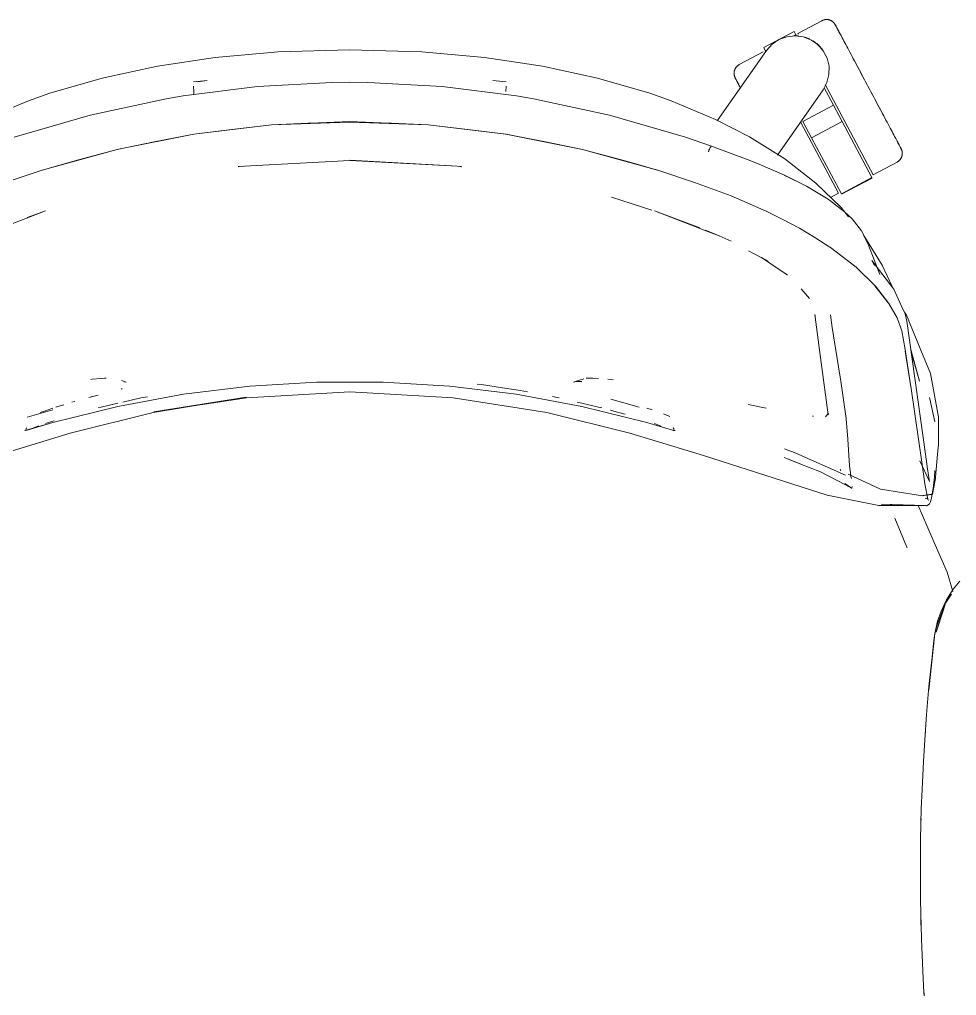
# Model space of a CAD drawing. Header units: millimetres. Extents: x 155927 to 317870, y -36033 to 97293.
# Drawn here: x 227549.6 to 227930, y 11786.9 to 12182.9 of the extents above; entities that cross this region are included whole.
import ezdxf

# ---------------------------------------------------------------- set-up
doc = ezdxf.new("R2010")
doc.units = ezdxf.units.MM
doc.header["$MEASUREMENT"] = 0
doc.layers.add('G-IMPT', color=8, linetype='CONTINUOUS', lineweight=9)
doc.layers.add('I-FURN', color=8, linetype='CONTINUOUS', lineweight=9)

msp = doc.modelspace()

# ---------------------------------------------------------------- linework, layer by layer
at = {"layer": 'G-IMPT'}
for p, q in [((227683.74, 12170.61), (227654.59, 12169.76)), ((227712.88, 12169.76), (227683.74, 12170.61)), ((227629.02, 12167.5), (227605.6, 12164)), ((227654.59, 12169.76), (227629.02, 12167.5)), ((227738.45, 12167.5), (227712.88, 12169.76)), ((227761.87, 12164), (227738.45, 12167.5)), ((227583.24, 12159.19), (227605.6, 12164)), ((227784.23, 12159.19), (227761.87, 12164)), ((227562, 12153.02), (227583.24, 12159.19)), ((227805.47, 12153.02), (227784.23, 12159.19)), ((227646.22, 12155.76), (227616.05, 12151.94)), ((227620.29, 12155.83), (227620.36, 12153.74)), ((227620.29, 12155.83), (227620.29, 12155.72)), ((227620.32, 12157.59), (227625.74, 12158.24)), ((227621.97, 12157.67), (227625.74, 12158.24)), ((227676.42, 12157.37), (227646.22, 12155.76)), ((227676.42, 12157.37), (227683.74, 12157.47)), ((227691.05, 12157.37), (227683.74, 12157.47)), ((227691.05, 12157.37), (227721.25, 12155.76)), ((227721.25, 12155.76), (227751.42, 12151.94)), ((227747.15, 12157.59), (227741.74, 12158.24)), ((227747.11, 12153.74), (227747.18, 12155.83)), ((227747.18, 12155.83), (227747.18, 12155.72)), ((227553.26, 12149.94), (227562, 12153.02)), ((227609.13, 12150.76), (227578.34, 12144.09)), ((227616.05, 12151.94), (227609.13, 12150.76)), ((227620.41, 12152.5), (227620.36, 12153.74)), ((227751.42, 12151.94), (227758.34, 12150.76)), ((227789.13, 12144.09), (227758.34, 12150.76)), ((227805.47, 12153.02), (227814.21, 12149.94)), ((227553.26, 12149.94), (227535.29, 12142.42)), ((227814.21, 12149.94), (227832.18, 12142.42)), ((227547.51, 12135.15), (227578.34, 12144.09)), ((227789.13, 12144.09), (227819.96, 12135.15)), ((227651.92, 12140.23), (227620.33, 12136.41)), ((227651.96, 12140.2), (227620.41, 12136.41)), ((227635.88, 12138.35), (227651.96, 12140.2)), ((227683.74, 12141.57), (227651.92, 12140.23)), ((227651.96, 12140.2), (227683.74, 12141.34)), ((227651.96, 12140.2), (227666.85, 12140.87)), ((227666.85, 12140.87), (227683.74, 12141.34)), ((227715.55, 12140.23), (227683.74, 12141.57)), ((227700.62, 12140.87), (227683.74, 12141.34)), ((227715.51, 12140.2), (227683.74, 12141.34)), ((227700.62, 12140.87), (227715.51, 12140.2)), ((227715.51, 12140.2), (227747.07, 12136.41)), ((227715.51, 12140.2), (227731.59, 12138.35)), ((227715.55, 12140.23), (227747.14, 12136.41)), ((227845.96, 12135.33), (227832.18, 12142.42)), ((227620.41, 12136.41), (227589.16, 12130.19)), ((227589.16, 12130.19), (227620.33, 12136.41)), ((227620.41, 12136.41), (227604.3, 12133.31)), ((227635.88, 12138.35), (227620.41, 12136.41)), ((227747.07, 12136.41), (227731.59, 12138.35)), ((227778.19, 12130.24), (227747.07, 12136.41)), ((227747.07, 12136.41), (227763.17, 12133.31)), ((227778.19, 12130.24), (227747.14, 12136.41)), ((227819.96, 12135.15), (227823.56, 12133.96)), ((227860.25, 12126.36), (227845.96, 12135.33)), ((227589.28, 12130.24), (227604.3, 12133.31)), ((227778.19, 12130.24), (227763.17, 12133.31)), ((227830.5, 12131.55), (227823.56, 12133.96)), ((227829.71, 12130.32), (227830.1, 12131.15)), ((227829.71, 12130.32), (227829.99, 12130.96)), ((227829.99, 12130.96), (227830.1, 12131.15)), ((227830.36, 12131.55), (227830.1, 12131.15)), ((227830.1, 12131.15), (227830.32, 12131.54)), ((227830.36, 12131.55), (227830.32, 12131.54)), ((227830.5, 12131.59), (227830.36, 12131.55)), ((227830.36, 12131.55), (227830.5, 12131.55)), ((227845.46, 12126.01), (227830.5, 12131.59)), ((227589.28, 12130.24), (227558.78, 12121.85)), ((227589.28, 12130.24), (227558.87, 12121.81)), ((227572.03, 12125.58), (227589.28, 12130.24)), ((227795.44, 12125.58), (227778.19, 12130.24)), ((227778.19, 12130.24), (227808.69, 12121.85)), ((227778.19, 12130.24), (227808.6, 12121.81)), ((227829.71, 12130.32), (227829.29, 12129.26)), ((227829.29, 12129.26), (227829.51, 12129.86)), ((227829.71, 12130.32), (227829.51, 12129.86)), ((227572.03, 12125.58), (227558.87, 12121.81)), ((227683.74, 12125.74), (227638.4, 12123.24)), ((227638.4, 12123.24), (227640.01, 12123.47)), ((227638.46, 12123.19), (227638.7, 12123.24)), ((227640.01, 12123.47), (227638.7, 12123.24)), ((227683.74, 12125.8), (227727.46, 12123.47)), ((227683.74, 12125.74), (227727.46, 12123.47)), ((227727.46, 12123.47), (227729.24, 12123.21)), ((227727.46, 12123.47), (227728.77, 12123.24)), ((227729.01, 12123.19), (227728.77, 12123.24)), ((227795.44, 12125.58), (227808.6, 12121.81)), ((227849.14, 12124.53), (227845.46, 12126.01)), ((227860.1, 12119.76), (227849.14, 12124.53)), ((227860.25, 12126.36), (227872.85, 12116.55)), ((227543.86, 12116.84), (227558.78, 12121.85)), ((227808.69, 12121.85), (227823.61, 12116.84)), ((227860.54, 12119.54), (227860.1, 12119.76)), ((227860.1, 12119.76), (227869.15, 12115.24)), ((227860.1, 12119.76), (227868.55, 12115.54)), ((227860.54, 12119.54), (227869.15, 12115.24)), ((227838.49, 12111.39), (227823.61, 12116.84)), ((227869.15, 12115.24), (227868.55, 12115.54)), ((227869.15, 12115.24), (227877.15, 12110.5)), ((227883.15, 12106.59), (227872.85, 12116.55)), ((227838.49, 12111.39), (227852.71, 12105.21)), ((227789.88, 12110.79), (227793.31, 12109.71)), ((227789.88, 12110.79), (227806.37, 12105.53)), ((227878.44, 12109.64), (227877.15, 12110.5)), ((227884.57, 12104.92), (227878.44, 12109.64)), ((227560.12, 12105.25), (227542.67, 12098.54)), ((227560.12, 12105.25), (227552.69, 12102.53)), ((227807.35, 12105.25), (227825.76, 12098.44)), ((227807.35, 12105.25), (227824.8, 12098.54)), ((227859.44, 12101.82), (227852.71, 12105.21)), ((227886.15, 12102.92), (227883.15, 12106.59)), ((227884.57, 12104.92), (227887.59, 12102.03)), ((227859.44, 12101.82), (227866.23, 12098.25)), ((227891.45, 12097.17), (227887.59, 12102.03)), ((227824.8, 12098.54), (227826.53, 12097.88)), ((227833.61, 12095.15), (227826.53, 12097.88)), ((227833.61, 12095.15), (227828.16, 12097.46)), ((227838.46, 12092.96), (227833.61, 12095.15)), ((227872.46, 12094.48), (227866.23, 12098.25)), ((227892.07, 12096.03), (227891.45, 12097.17)), ((227892.07, 12096.03), (227893.24, 12093.59)), ((227892.76, 12094.67), (227892.26, 12095.44)), ((227872.46, 12094.48), (227878.56, 12090.6)), ((227892.76, 12094.67), (227899.88, 12083.22)), ((227893.24, 12093.59), (227894.32, 12091.36)), ((227898.83, 12079.46), (227894.32, 12091.36)), ((227845.5, 12089.09), (227853.6, 12084.9)), ((227878.81, 12090.43), (227878.56, 12090.6)), ((227889.25, 12082.41), (227878.81, 12090.43)), ((227850.83, 12086.4), (227854.59, 12083.84)), ((227850.83, 12086.4), (227853.6, 12084.9)), ((227854.59, 12083.84), (227855.16, 12083.45)), ((227855.16, 12083.45), (227860.3, 12079.96)), ((227895.59, 12085.11), (227904.51, 12073.46)), ((227895.59, 12085.11), (227896.71, 12083.16)), ((227899.88, 12083.22), (227903.86, 12074.6)), ((227860.3, 12079.96), (227861.4, 12079.21)), ((227897.15, 12074.68), (227889.25, 12082.41)), ((227866.93, 12073.68), (227870.27, 12069.78)), ((227902.24, 12067.94), (227896.85, 12074.88)), ((227896.85, 12074.88), (227899.65, 12071.31)), ((227897.15, 12074.68), (227902.57, 12067.71)), ((227902.24, 12067.94), (227899.65, 12071.31)), ((227904.51, 12073.46), (227907.57, 12066.89)), ((227902.57, 12067.71), (227905.86, 12061.88)), ((227907.57, 12066.89), (227909.14, 12063.52)), ((227908.86, 12064.13), (227909.63, 12062.96)), ((227909.79, 12060.53), (227909.14, 12063.52)), ((227874.21, 12049.83), (227872.43, 12063.18)), ((227872.43, 12063.18), (227872.57, 12062.71)), ((227879.56, 12058.02), (227878.82, 12063.09)), ((227906.07, 12061.45), (227905.86, 12061.88)), ((227906.07, 12061.45), (227907.82, 12056.66)), ((227909.63, 12062.96), (227916.42, 12046.51)), ((227916.46, 12013.31), (227909.79, 12060.53)), ((227879.56, 12058.02), (227880.62, 12051.18)), ((227907.82, 12056.66), (227909.12, 12048.99)), ((227874.21, 12049.83), (227877.95, 12022.5)), ((227880.62, 12051.18), (227880.89, 12049.52)), ((227882.75, 12037.75), (227880.89, 12049.52)), ((227911.42, 12033.83), (227909.12, 12048.99)), ((227911.42, 12033.83), (227909.19, 12048.41)), ((227911.52, 12033.22), (227909.19, 12048.41)), ((227914.91, 12036.11), (227911.41, 12049.06)), ((227914.91, 12036.11), (227911.56, 12048)), ((227916.42, 12046.51), (227917.81, 12043.15)), ((227919.41, 12039.29), (227917.81, 12043.15)), ((227579.05, 12036.96), (227578.57, 12036.92)), ((227582.76, 12037.23), (227579.05, 12036.96)), ((227582.76, 12037.23), (227584.13, 12037.33)), ((227584.83, 12037.34), (227584.13, 12037.33)), ((227592.92, 12035.8), (227590.97, 12036.48)), ((227592.92, 12035.8), (227592.07, 12035.97)), ((227670.18, 12035.79), (227643.1, 12034.14)), ((227697.3, 12035.79), (227670.18, 12035.79)), ((227697.3, 12035.79), (227724.37, 12034.14)), ((227774.55, 12035.8), (227776.5, 12036.48)), ((227775.6, 12036.02), (227774.55, 12035.8)), ((227775.6, 12036.02), (227777.9, 12036.05)), ((227776.5, 12036.48), (227778.65, 12037.09)), ((227777.76, 12036.06), (227777.9, 12036.05)), ((227779.6, 12037.34), (227784.66, 12037.25)), ((227779.6, 12037.34), (227782.39, 12037.33)), ((227784.66, 12037.25), (227782.39, 12037.33)), ((227788.45, 12036.94), (227790.55, 12036.72)), ((227883, 12036.2), (227882.75, 12037.75)), ((227885.21, 12020.98), (227883, 12036.2)), ((227922.65, 12021.59), (227919.41, 12039.29)), ((227591.32, 12033.13), (227590.91, 12033)), ((227616.19, 12030.84), (227643.1, 12034.14)), ((227641.75, 12029.44), (227683.74, 12031.8)), ((227725.72, 12029.44), (227683.74, 12031.8)), ((227751.29, 12030.84), (227724.37, 12034.14)), ((227737.13, 12034.76), (227735.47, 12034.94)), ((227745.66, 12033.47), (227737.13, 12034.76)), ((227745.66, 12033.47), (227751.28, 12032.61)), ((227751.28, 12032.61), (227752.91, 12032.37)), ((227755.81, 12031.81), (227752.91, 12032.37)), ((227911.52, 12033.22), (227916.07, 12002.35)), ((227570.91, 12027.62), (227572.03, 12027.96)), ((227577.7, 12029.54), (227581.56, 12030.53)), ((227577.7, 12029.54), (227579.23, 12029.93)), ((227589.52, 12025.91), (227616.19, 12030.84)), ((227598.93, 12029.39), (227591.51, 12027.69)), ((227601.56, 12029.86), (227598.93, 12029.39)), ((227603.83, 12023.45), (227641.57, 12029.71)), ((227641.57, 12029.71), (227604.21, 12023.71)), ((227641.75, 12029.44), (227604.21, 12023.71)), ((227763.64, 12023.45), (227725.72, 12029.44)), ((227777.95, 12025.91), (227751.29, 12030.84)), ((227765.92, 12029.89), (227768.73, 12029.35)), ((227801.17, 12025.65), (227789.66, 12028.87)), ((227919.19, 12029.04), (227919.04, 12029.61)), ((227921.24, 12019.73), (227919.19, 12029.04)), ((227563.21, 12024.56), (227552.78, 12021.52)), ((227558.02, 12023.43), (227560.18, 12024.2)), ((227560.9, 12024.45), (227560.18, 12024.2)), ((227560.9, 12024.45), (227563.21, 12025.22)), ((227589.52, 12025.91), (227563.2, 12019.36)), ((227564.34, 12025.6), (227565.12, 12025.85)), ((227565.12, 12025.85), (227567.62, 12026.63)), ((227582.78, 12025.68), (227581.5, 12025.34)), ((227589.53, 12027.23), (227582.78, 12025.68)), ((227775.96, 12027.69), (227777.94, 12027.23)), ((227784.69, 12025.68), (227777.94, 12027.23)), ((227777.95, 12025.91), (227804.27, 12019.36)), ((227784.69, 12025.68), (227785.99, 12025.34)), ((227789.71, 12024.38), (227789.53, 12024.43)), ((227790.85, 12024.06), (227789.71, 12024.38)), ((227790.85, 12024.06), (227794.84, 12022.95)), ((227804.26, 12025.2), (227806.48, 12024.48)), ((227845.41, 12026.67), (227852.66, 12025.26)), ((227563.2, 12019.99), (227560.98, 12019.26)), ((227563.2, 12019.99), (227563.66, 12020.14)), ((227570.15, 12015.14), (227603.83, 12023.45)), ((227763.64, 12023.45), (227797.32, 12015.14)), ((227794.84, 12022.95), (227795.53, 12022.74)), ((227812.02, 12022.49), (227811.01, 12022.86)), ((227812.02, 12022.49), (227813.68, 12021.88)), ((227871.88, 12021.99), (227871.53, 12022.04)), ((227876.83, 12021.64), (227878.07, 12023.2)), ((227877.95, 12022.5), (227877.99, 12022.76)), ((227878.03, 12022.99), (227877.99, 12022.76)), ((227885.21, 12020.98), (227885.22, 12020.9)), ((227885.22, 12020.9), (227885.84, 12012.66)), ((227922.65, 12021.59), (227922.67, 12014.63)), ((227551.98, 12016.1), (227551.74, 12016.23)), ((227563.2, 12019.36), (227551.98, 12016.1)), ((227552.52, 12017.19), (227552.13, 12016.57)), ((227552.52, 12017.19), (227552.37, 12016.97)), ((227563.2, 12019.36), (227552.38, 12016.25)), ((227552.67, 12016.3), (227552.38, 12016.25)), ((227563.2, 12019.36), (227552.67, 12016.3)), ((227556.45, 12017.64), (227555.38, 12017.24)), ((227557.42, 12017.99), (227556.45, 12017.64)), ((227560.17, 12018.97), (227560.98, 12019.26)), ((227804.27, 12019.36), (227814.7, 12016.29)), ((227809.47, 12018.2), (227807.37, 12018.95)), ((227809.47, 12018.2), (227810.13, 12017.96)), ((227814.97, 12016.22), (227814.7, 12016.29)), ((227814.95, 12017.19), (227815.1, 12016.97)), ((227814.95, 12017.19), (227815.34, 12016.57)), ((227815.27, 12016.15), (227814.97, 12016.22)), ((227815.49, 12016.1), (227815.27, 12016.15)), ((227815.73, 12016.18), (227815.49, 12016.1)), ((227570.15, 12015.14), (227540.18, 12005.95)), ((227827.3, 12005.95), (227797.32, 12015.14)), ((227886.47, 12003.81), (227885.84, 12012.66)), ((227916.46, 12013.31), (227917.9, 12002.65)), ((227922.67, 12010.46), (227922.67, 12014.63)), ((227860.13, 12008.68), (227864.71, 12006.94)), ((227922.33, 12006.5), (227922.67, 12010.46)), ((227827.3, 12005.95), (227877.54, 11989.96)), ((227861.45, 12004.66), (227860.04, 12005.22)), ((227866.35, 12002.64), (227861.45, 12004.66)), ((227861.45, 12004.66), (227866.56, 12002.64)), ((227866.56, 12002.64), (227862.03, 12004.43)), ((227864.71, 12006.94), (227884.87, 11998.02)), ((227922.33, 12006.5), (227921.53, 11997.18)), ((227874.82, 11999.39), (227866.35, 12002.64)), ((227882.7, 12000.39), (227882.97, 11999.96)), ((227886.47, 12003.81), (227886.72, 12000.41)), ((227886.77, 12000.04), (227886.72, 12000.41)), ((227886.77, 12000.04), (227887.05, 11997.57)), ((227915.09, 12003.9), (227919.09, 11995.47)), ((227916.07, 12002.35), (227917.18, 11994.5)), ((227918.12, 12001.35), (227917.9, 12002.65)), ((227918.95, 11996.33), (227918.12, 12001.35)), ((227874.82, 11999.39), (227884.93, 11994.11)), ((227899.19, 11992.4), (227886.01, 11998.39)), ((227887.05, 11997.57), (227887.07, 11997.51)), ((227887.35, 11996.74), (227887.07, 11997.51)), ((227919.09, 11995.47), (227918.95, 11996.33)), ((227921.01, 11997.34), (227920.49, 11992.66)), ((227920.67, 11992.46), (227921.49, 11996.71)), ((227921.01, 11997.34), (227921.22, 11999.93)), ((227921.53, 11997.18), (227921.49, 11996.71)), ((227887.38, 11992.76), (227884.68, 11994.6)), ((227887.38, 11992.76), (227884.93, 11994.11)), ((227887.38, 11992.76), (227887.22, 11992.73)), ((227887.51, 11992.79), (227887.38, 11992.76)), ((227887.66, 11993.47), (227887.51, 11992.79)), ((227899.19, 11992.4), (227916.24, 11989.68)), ((227918.29, 11988.23), (227917.18, 11994.5)), ((227920.67, 11992.46), (227920.23, 11990.13)), ((227920.42, 11992.04), (227920.49, 11992.66)), ((227877.54, 11989.96), (227898.49, 11985.77)), ((227919.82, 11990.37), (227916.24, 11989.68)), ((227919.82, 11990.37), (227916.28, 11989.74)), ((227916.28, 11989.74), (227920.23, 11990.13)), ((227917.75, 11988.58), (227917.25, 11988.65)), ((227917.75, 11988.58), (227918.29, 11988.25)), ((227918.12, 11988.85), (227918.68, 11987.75)), ((227918.12, 11988.85), (227918.29, 11988.23)), ((227918.29, 11988.25), (227918.68, 11987.75)), ((227919.88, 11988.76), (227919.33, 11986.9)), ((227920.42, 11992.04), (227919.88, 11988.76)), ((227898.49, 11985.77), (227917.36, 11985.72)), ((227899.38, 11986.21), (227917.82, 11985.62)), ((227899.38, 11986.21), (227917.36, 11985.72)), ((227917.96, 11977.56), (227914.39, 11985.73)), ((227917.94, 11985.6), (227917.08, 11985.79)), ((227917.08, 11985.79), (227917.19, 11985.76)), ((227917.36, 11985.72), (227917.19, 11985.76)), ((227917.82, 11985.62), (227917.36, 11985.72)), ((227917.94, 11985.6), (227918.51, 11985.99)), ((227919.01, 11986.36), (227918.51, 11985.99)), ((227919.01, 11986.36), (227919.33, 11986.9)), ((227904.92, 11980.62), (227909.85, 11968.77)), ((227921.38, 11969.73), (227917.96, 11977.56)), ((227909.95, 11968.5), (227909.85, 11968.77)), ((227926.23, 11958.61), (227921.38, 11969.73)), ((227926.23, 11958.61), (227928.49, 11950.78)), ((227931.3, 11955.08), (227928.68, 11951.77)), ((227925.55, 11946.12), (227927.98, 11949.7)), ((227925.95, 11947.44), (227928.68, 11951.77)), ((227925.55, 11946.12), (227921.74, 11934.27)), ((227921.95, 11936.9), (227925.15, 11945.08)), ((227925.95, 11947.44), (227923.76, 11942.86)), ((227925.55, 11946.12), (227924.65, 11943.41)), ((227924.65, 11943.41), (227921.74, 11934.27)), ((227923.76, 11942.86), (227922.31, 11938.73)), ((227921.15, 11933.77), (227922.31, 11938.73)), ((227921.37, 11933.85), (227921.95, 11936.9)), ((227921.15, 11933.77), (227918.7, 11910.82)), ((227921.15, 11933.77), (227918.8, 11912.33)), ((227921.15, 11933.77), (227920.82, 11930.95)), ((227918.7, 11910.82), (227920.82, 11930.95)), ((227918.8, 11912.33), (227917.82, 11900.94)), ((227917.09, 11890.65), (227917.82, 11900.94)), ((227917.22, 11892.69), (227917.36, 11894.11)), ((227917.09, 11890.65), (227916.53, 11881.78)), ((227917.22, 11892.69), (227917.13, 11890.79)), ((227915.99, 11870.47), (227916.53, 11881.78)), ((227915.99, 11870.47), (227915.69, 11862.59)), ((227915.4, 11850.29), (227915.69, 11862.59)), ((227915.61, 11858.72), (227915.53, 11857.06)), ((227915.53, 11857.06), (227915.53, 11854.98)), ((227915.4, 11850.29), (227915.33, 11844.81)), ((227915.32, 11830.1), (227915.33, 11844.81)), ((227915.37, 11825.59), (227915.32, 11830.1)), ((227915.37, 11825.59), (227915.75, 11809.92)), ((227915.55, 11818.86), (227915.55, 11816.65)), ((227915.66, 11813.96), (227915.55, 11816.65)), ((227915.75, 11809.92), (227915.87, 11806.37)), ((227916.49, 11793.81), (227915.87, 11806.37)), ((227916.49, 11793.81), (227916.77, 11788.15)), ((227917.05, 11786.89), (227916.77, 11788.38)), ((227916.77, 11788.15), (227916.93, 11786.89))]:
    msp.add_line(p, q, dxfattribs=at)
at = {"layer": 'I-FURN'}
for p, q in [((227875.33, 12182.46), (227865.64, 12177.31)), ((227875.33, 12182.46), (227875.47, 12182.53)), ((227875.47, 12182.53), (227875.62, 12182.6)), ((227875.62, 12182.6), (227875.77, 12182.66)), ((227875.77, 12182.66), (227875.92, 12182.72)), ((227875.92, 12182.72), (227876.07, 12182.77)), ((227876.07, 12182.77), (227876.23, 12182.81)), ((227876.23, 12182.81), (227876.38, 12182.84)), ((227876.38, 12182.84), (227876.54, 12182.87)), ((227876.54, 12182.87), (227876.7, 12182.9)), ((227876.7, 12182.9), (227876.86, 12182.92)), ((227876.86, 12182.92), (227877.02, 12182.93)), ((227877.02, 12182.93), (227877.18, 12182.93)), ((227877.18, 12182.93), (227877.35, 12182.93)), ((227877.35, 12182.93), (227877.51, 12182.92)), ((227877.51, 12182.92), (227877.67, 12182.91)), ((227877.67, 12182.91), (227877.83, 12182.89)), ((227877.83, 12182.89), (227877.99, 12182.86)), ((227877.99, 12182.86), (227878.14, 12182.82)), ((227878.14, 12182.82), (227878.3, 12182.78)), ((227878.3, 12182.78), (227878.45, 12182.74)), ((227878.45, 12182.74), (227878.61, 12182.69)), ((227878.61, 12182.69), (227878.76, 12182.63)), ((227878.76, 12182.63), (227878.9, 12182.56)), ((227878.9, 12182.56), (227879.05, 12182.49)), ((227879.05, 12182.49), (227879.19, 12182.42)), ((227879.19, 12182.42), (227879.33, 12182.33)), ((227879.33, 12182.33), (227879.47, 12182.25)), ((227879.47, 12182.25), (227879.6, 12182.16)), ((227879.6, 12182.16), (227879.73, 12182.06)), ((227879.73, 12182.06), (227879.85, 12181.95)), ((227879.85, 12181.95), (227879.97, 12181.85)), ((227879.97, 12181.85), (227880.09, 12181.73)), ((227880.09, 12181.73), (227880.2, 12181.62)), ((227880.2, 12181.62), (227880.3, 12181.5)), ((227880.3, 12181.5), (227880.4, 12181.37)), ((227880.4, 12181.37), (227880.5, 12181.24)), ((227880.5, 12181.24), (227880.59, 12181.11)), ((227880.59, 12181.11), (227880.68, 12180.97)), ((227880.68, 12180.97), (227880.76, 12180.83)), ((227880.76, 12180.83), (227880.78, 12180.79)), ((227880.78, 12180.79), (227880.79, 12180.77)), ((227880.8, 12180.75), (227880.78, 12180.79)), ((227880.78, 12180.79), (227880.78, 12180.79)), ((227880.79, 12180.77), (227880.82, 12180.71)), ((227880.85, 12180.66), (227880.8, 12180.75)), ((227880.82, 12180.71), (227880.87, 12180.61)), ((227880.91, 12180.54), (227880.85, 12180.66)), ((227880.87, 12180.61), (227880.95, 12180.47)), ((227881, 12180.38), (227880.91, 12180.54)), ((227880.95, 12180.47), (227881.04, 12180.29)), ((227881.1, 12180.18), (227881, 12180.38)), ((227881.04, 12180.29), (227881.16, 12180.07)), ((227881.23, 12179.94), (227881.1, 12180.18)), ((227881.16, 12180.07), (227881.3, 12179.81)), ((227881.38, 12179.66), (227881.23, 12179.94)), ((227881.3, 12179.81), (227881.46, 12179.52)), ((227881.55, 12179.34), (227881.38, 12179.66)), ((227881.46, 12179.52), (227881.63, 12179.18)), ((227881.74, 12178.99), (227881.55, 12179.34)), ((227881.63, 12179.18), (227881.83, 12178.81)), ((227881.95, 12178.59), (227881.74, 12178.99)), ((227881.83, 12178.81), (227882.05, 12178.4)), ((227882.18, 12178.16), (227881.95, 12178.59)), ((227882.05, 12178.4), (227882.29, 12177.95)), ((227864.08, 12178.12), (227851.72, 12171.55)), ((227855.13, 12172.9), (227857.92, 12174.8)), ((227857.92, 12174.8), (227861.08, 12175.97)), ((227861.08, 12175.97), (227864.43, 12176.36)), ((227864.06, 12176.33), (227864.82, 12176.73)), ((227864.08, 12178.12), (227864.82, 12176.73)), ((227864.43, 12176.36), (227867.78, 12175.93)), ((227864.82, 12176.73), (227864.77, 12176.81)), ((227865.84, 12176.93), (227865.64, 12177.31)), ((227867.78, 12175.93), (227870.92, 12174.71)), ((227870.92, 12174.71), (227873.69, 12172.78)), ((227882.42, 12177.7), (227882.18, 12178.16)), ((227882.29, 12177.95), (227882.54, 12177.47)), ((227882.69, 12177.2), (227882.42, 12177.7)), ((227882.54, 12177.47), (227882.82, 12176.95)), ((227882.97, 12176.66), (227882.69, 12177.2)), ((227882.82, 12176.95), (227883.11, 12176.4)), ((227883.28, 12176.09), (227882.97, 12176.66)), ((227883.11, 12176.4), (227883.42, 12175.82)), ((227883.6, 12175.49), (227883.28, 12176.09)), ((227883.93, 12174.86), (227883.6, 12175.49)), ((227884.29, 12174.19), (227883.93, 12174.86)), ((227832.86, 12141.8), (227852.88, 12170.39)), ((227852.46, 12170.15), (227851.72, 12171.55)), ((227852.88, 12170.39), (227855.13, 12172.9)), ((227874.55, 12171.94), (227871.77, 12174.23)), ((227873.69, 12172.78), (227875.91, 12170.24)), ((227875.7, 12170.52), (227874.55, 12171.94)), ((227884.66, 12173.5), (227884.29, 12174.19)), ((227885.04, 12172.78), (227884.66, 12173.5)), ((227885.44, 12172.03), (227885.04, 12172.78)), ((227885.85, 12171.25), (227885.44, 12172.03)), ((227886.28, 12170.45), (227885.85, 12171.25)), ((227886.72, 12169.63), (227886.28, 12170.45)), ((227851.51, 12169.8), (227841.83, 12164.65)), ((227852.41, 12170.24), (227852.46, 12170.15)), ((227875.91, 12170.24), (227877.46, 12167.24)), ((227877.46, 12167.24), (227878.24, 12163.96)), ((227887.17, 12168.78), (227886.72, 12169.63)), ((227887.63, 12167.91), (227887.17, 12168.78)), ((227888.1, 12167.02), (227887.63, 12167.91)), ((227888.58, 12166.12), (227888.1, 12167.02)), ((227888.32, 12166.61), (227888.81, 12165.69)), ((227839.88, 12162.32), (227839.94, 12162.48)), ((227839.94, 12162.48), (227839.99, 12162.63)), ((227839.99, 12162.63), (227840.06, 12162.78)), ((227840.06, 12162.78), (227840.13, 12162.92)), ((227840.13, 12162.92), (227840.21, 12163.06)), ((227840.21, 12163.06), (227840.29, 12163.2)), ((227840.29, 12163.2), (227840.37, 12163.34)), ((227840.37, 12163.34), (227840.47, 12163.47)), ((227840.47, 12163.47), (227840.56, 12163.6)), ((227840.56, 12163.6), (227840.67, 12163.72)), ((227840.67, 12163.72), (227840.78, 12163.84)), ((227840.78, 12163.84), (227840.89, 12163.96)), ((227840.89, 12163.96), (227841, 12164.07)), ((227841, 12164.07), (227841.13, 12164.17)), ((227841.13, 12164.17), (227841.25, 12164.28)), ((227841.25, 12164.28), (227841.38, 12164.37)), ((227841.38, 12164.37), (227841.51, 12164.46)), ((227841.51, 12164.46), (227841.65, 12164.55)), ((227841.65, 12164.55), (227841.79, 12164.63)), ((227841.79, 12164.63), (227841.83, 12164.65)), ((227878.24, 12163.96), (227878.22, 12160.58)), ((227889.07, 12165.19), (227888.58, 12166.12)), ((227888.81, 12165.69), (227889.3, 12164.77)), ((227889.57, 12164.26), (227889.07, 12165.19)), ((227889.3, 12164.77), (227889.8, 12163.82)), ((227890.08, 12163.31), (227889.57, 12164.26)), ((227889.8, 12163.82), (227890.31, 12162.86)), ((227890.59, 12162.34), (227890.08, 12163.31)), ((227890.31, 12162.86), (227890.83, 12161.9)), ((227839.69, 12161.22), (227839.7, 12161.38)), ((227839.69, 12161.06), (227839.69, 12161.22)), ((227839.69, 12160.89), (227839.69, 12161.06)), ((227839.71, 12160.73), (227839.69, 12160.89)), ((227839.7, 12161.38), (227839.72, 12161.54)), ((227839.72, 12160.57), (227839.71, 12160.73)), ((227839.72, 12161.54), (227839.74, 12161.7)), ((227839.75, 12160.41), (227839.72, 12160.57)), ((227839.74, 12161.7), (227839.76, 12161.86)), ((227839.78, 12160.26), (227839.75, 12160.41)), ((227839.76, 12161.86), (227839.8, 12162.01)), ((227839.81, 12160.1), (227839.78, 12160.26)), ((227839.8, 12162.01), (227839.84, 12162.17)), ((227839.86, 12159.94), (227839.81, 12160.1)), ((227839.84, 12162.17), (227839.88, 12162.32)), ((227839.91, 12159.79), (227839.86, 12159.94)), ((227839.96, 12159.64), (227839.91, 12159.79)), ((227840.02, 12159.49), (227839.96, 12159.64)), ((227840.09, 12159.34), (227840.02, 12159.49)), ((227840.16, 12159.2), (227840.09, 12159.34)), ((227840.17, 12159.19), (227840.16, 12159.2)), ((227840.16, 12159.2), (227840.17, 12159.18)), ((227840.19, 12159.15), (227840.17, 12159.19)), ((227840.17, 12159.18), (227840.2, 12159.12)), ((227840.23, 12159.07), (227840.19, 12159.15)), ((227840.2, 12159.12), (227840.26, 12159.02)), ((227840.3, 12158.95), (227840.23, 12159.07)), ((227840.26, 12159.02), (227840.33, 12158.88)), ((227840.38, 12158.78), (227840.3, 12158.95)), ((227840.33, 12158.88), (227840.43, 12158.7)), ((227840.49, 12158.58), (227840.38, 12158.78)), ((227840.43, 12158.7), (227840.55, 12158.48)), ((227840.62, 12158.34), (227840.49, 12158.58)), ((227840.55, 12158.48), (227840.68, 12158.22)), ((227878.22, 12160.58), (227877.39, 12157.31)), ((227891.11, 12161.37), (227890.59, 12162.34)), ((227890.83, 12161.9), (227891.35, 12160.92)), ((227891.63, 12160.38), (227891.11, 12161.37)), ((227891.35, 12160.92), (227891.87, 12159.93)), ((227892.16, 12159.39), (227891.63, 12160.38)), ((227891.87, 12159.93), (227892.4, 12158.94)), ((227892.69, 12158.4), (227892.16, 12159.39)), ((227892.4, 12158.94), (227892.93, 12157.94)), ((227840.77, 12158.06), (227840.62, 12158.34)), ((227840.68, 12158.22), (227840.84, 12157.92)), ((227840.93, 12157.75), (227840.77, 12158.06)), ((227840.84, 12157.92), (227841.02, 12157.59)), ((227841.12, 12157.39), (227840.93, 12157.75)), ((227841.02, 12157.59), (227841.22, 12157.21)), ((227841.33, 12157), (227841.12, 12157.39)), ((227841.22, 12157.21), (227841.43, 12156.8)), ((227841.56, 12156.57), (227841.33, 12157)), ((227841.43, 12156.8), (227841.67, 12156.36)), ((227841.81, 12156.1), (227841.56, 12156.57)), ((227841.67, 12156.36), (227841.93, 12155.88)), ((227842.07, 12155.6), (227841.81, 12156.1)), ((227841.93, 12155.88), (227842.2, 12155.36)), ((227842.36, 12155.07), (227842.07, 12155.6)), ((227877.39, 12157.31), (227875.8, 12154.34)), ((227876.26, 12155.2), (227880.02, 12148.15)), ((227896.16, 12119.92), (227876.69, 12156.52)), ((227893.22, 12157.39), (227892.69, 12158.4)), ((227892.93, 12157.94), (227893.46, 12156.93)), ((227893.75, 12156.39), (227893.22, 12157.39)), ((227893.46, 12156.93), (227894, 12155.93)), ((227894.29, 12155.39), (227893.75, 12156.39)), ((227894, 12155.93), (227894.53, 12154.92)), ((227894.82, 12154.38), (227894.29, 12155.39)), ((227894.53, 12154.92), (227895.07, 12153.92)), ((227875.8, 12154.34), (227857.29, 12127.91)), ((227895.36, 12153.38), (227894.82, 12154.38)), ((227895.07, 12153.92), (227895.6, 12152.92)), ((227895.89, 12152.38), (227895.36, 12153.38)), ((227895.6, 12152.92), (227896.13, 12151.92)), ((227896.41, 12151.38), (227895.89, 12152.38)), ((227896.13, 12151.92), (227896.66, 12150.93)), ((227896.94, 12150.4), (227896.41, 12151.38)), ((227896.66, 12150.93), (227897.18, 12149.95)), ((227880.02, 12148.15), (227867.65, 12141.57)), ((227880.02, 12148.15), (227883.55, 12141.5)), ((227897.46, 12149.42), (227896.94, 12150.4)), ((227897.18, 12149.95), (227897.7, 12148.97)), ((227897.98, 12148.45), (227897.46, 12149.42)), ((227897.7, 12148.97), (227898.21, 12148.01)), ((227898.48, 12147.49), (227897.98, 12148.45)), ((227898.21, 12148.01), (227898.72, 12147.06)), ((227898.99, 12146.55), (227898.48, 12147.49)), ((227898.72, 12147.06), (227899.21, 12146.12)), ((227899.48, 12145.62), (227898.99, 12146.55)), ((227899.21, 12146.12), (227899.71, 12145.2)), ((227899.97, 12144.7), (227899.48, 12145.62)), ((227899.71, 12145.2), (227900.19, 12144.29)), ((227900.44, 12143.81), (227899.97, 12144.7)), ((227900.19, 12144.29), (227900.66, 12143.4)), ((227900.91, 12142.93), (227900.44, 12143.81)), ((227900.66, 12143.4), (227901.12, 12142.53)), ((227901.36, 12142.07), (227900.91, 12142.93)), ((227882.03, 12112.41), (227866.77, 12141.1)), ((227871.19, 12134.93), (227867.65, 12141.57)), ((227883.55, 12141.5), (227871.19, 12134.93)), ((227883.55, 12141.5), (227895.62, 12118.8)), ((227901.12, 12142.53), (227901.57, 12141.69)), ((227901.81, 12141.24), (227901.36, 12142.07)), ((227902.24, 12140.43), (227901.81, 12141.24)), ((227902.66, 12139.64), (227902.24, 12140.43)), ((227903.06, 12138.88), (227902.66, 12139.64)), ((227903.46, 12138.14), (227903.06, 12138.88)), ((227883.26, 12112.22), (227871.19, 12134.93)), ((227903.83, 12137.44), (227903.46, 12138.14)), ((227904.19, 12136.76), (227903.83, 12137.44)), ((227904.54, 12136.11), (227904.19, 12136.76)), ((227904.86, 12135.49), (227904.54, 12136.11)), ((227905.17, 12134.91), (227904.86, 12135.49)), ((227905.01, 12135.22), (227905.31, 12134.65)), ((227905.47, 12134.36), (227905.17, 12134.91)), ((227905.31, 12134.65), (227905.6, 12134.12)), ((227905.74, 12133.84), (227905.47, 12134.36)), ((227905.6, 12134.12), (227905.86, 12133.62)), ((227906, 12133.36), (227905.74, 12133.84)), ((227905.86, 12133.62), (227906.11, 12133.15)), ((227906.24, 12132.91), (227906, 12133.36)), ((227906.11, 12133.15), (227906.34, 12132.72)), ((227906.45, 12132.5), (227906.24, 12132.91)), ((227906.34, 12132.72), (227906.55, 12132.33)), ((227906.65, 12132.13), (227906.45, 12132.5)), ((227906.55, 12132.33), (227906.74, 12131.97)), ((227906.83, 12131.8), (227906.65, 12132.13)), ((227906.74, 12131.97), (227906.91, 12131.65)), ((227906.99, 12131.5), (227906.83, 12131.8)), ((227906.91, 12131.65), (227907.05, 12131.37)), ((227907.13, 12131.24), (227906.99, 12131.5)), ((227907.05, 12131.37), (227907.18, 12131.13)), ((227907.24, 12131.02), (227907.13, 12131.24)), ((227907.18, 12131.13), (227907.29, 12130.93)), ((227907.34, 12130.84), (227907.24, 12131.02)), ((227907.29, 12130.93), (227907.38, 12130.77)), ((227907.41, 12130.7), (227907.34, 12130.84)), ((227907.38, 12130.77), (227907.44, 12130.65)), ((227907.47, 12130.6), (227907.41, 12130.7)), ((227907.44, 12130.65), (227907.48, 12130.57)), ((227907.5, 12130.54), (227907.47, 12130.6)), ((227907.54, 12126.8), (227907.47, 12126.66)), ((227907.48, 12130.57), (227907.51, 12130.53)), ((227907.51, 12130.52), (227907.5, 12130.54)), ((227907.51, 12130.53), (227907.51, 12130.52)), ((227907.51, 12130.52), (227907.58, 12130.38)), ((227907.61, 12126.94), (227907.54, 12126.8)), ((227907.58, 12130.38), (227907.65, 12130.23)), ((227907.68, 12127.09), (227907.61, 12126.94)), ((227907.65, 12130.23), (227907.71, 12130.08)), ((227907.73, 12127.24), (227907.68, 12127.09)), ((227907.71, 12130.08), (227907.76, 12129.93)), ((227907.79, 12127.39), (227907.73, 12127.24)), ((227907.76, 12129.93), (227907.81, 12129.77)), ((227907.83, 12127.55), (227907.79, 12127.39)), ((227907.81, 12129.77), (227907.86, 12129.62)), ((227907.87, 12127.7), (227907.83, 12127.55)), ((227907.86, 12129.62), (227907.89, 12129.46)), ((227907.91, 12127.86), (227907.87, 12127.7)), ((227907.89, 12129.46), (227907.92, 12129.3)), ((227907.93, 12128.02), (227907.91, 12127.86)), ((227907.92, 12129.3), (227907.95, 12129.14)), ((227907.96, 12128.18), (227907.93, 12128.02)), ((227907.95, 12129.14), (227907.96, 12128.98)), ((227907.96, 12128.98), (227907.98, 12128.82)), ((227907.97, 12128.34), (227907.96, 12128.18)), ((227907.98, 12128.5), (227907.97, 12128.34)), ((227907.98, 12128.82), (227907.98, 12128.66)), ((227907.98, 12128.66), (227907.98, 12128.5)), ((227896.16, 12119.92), (227905.84, 12125.07)), ((227905.88, 12125.09), (227905.84, 12125.07)), ((227906.02, 12125.17), (227905.88, 12125.09)), ((227906.16, 12125.25), (227906.02, 12125.17)), ((227906.29, 12125.35), (227906.16, 12125.25)), ((227906.42, 12125.44), (227906.29, 12125.35)), ((227906.55, 12125.54), (227906.42, 12125.44)), ((227906.67, 12125.65), (227906.55, 12125.54)), ((227906.78, 12125.76), (227906.67, 12125.65)), ((227906.9, 12125.88), (227906.78, 12125.76)), ((227907, 12126), (227906.9, 12125.88)), ((227907.11, 12126.12), (227907, 12126)), ((227907.2, 12126.25), (227907.11, 12126.12)), ((227907.3, 12126.38), (227907.2, 12126.25)), ((227907.38, 12126.52), (227907.3, 12126.38)), ((227907.47, 12126.66), (227907.38, 12126.52)), ((227895.62, 12118.8), (227883.26, 12112.22)), ((227883.35, 12112.05), (227895.71, 12118.62)), ((227878.87, 12110.73), (227882.03, 12112.41))]:
    msp.add_line(p, q, dxfattribs=at)
for points in [[(227864.06, 12176.33), (227864.3, 12176.33), (227864.83, 12176.34), (227865.5, 12176.3), (227865.88, 12176.26)], [(227872.97, 12173.39), (227873.39, 12173.06), (227873.82, 12172.72), (227874.21, 12172.29)]]:
    msp.add_open_spline(points, degree=3, dxfattribs=at)
msp.add_open_spline([(227868.48, 12175.73), (227868.95, 12175.59), (227869.58, 12175.37), (227870.21, 12175.07), (227870.37, 12174.99)], degree=3, knots=[-0.6, -0.6, -0.6, -0.6, -0.5, -0.4680239, -0.4680239, -0.4680239, -0.4680239], dxfattribs=at)

doc.saveas('drawing.dxf')
